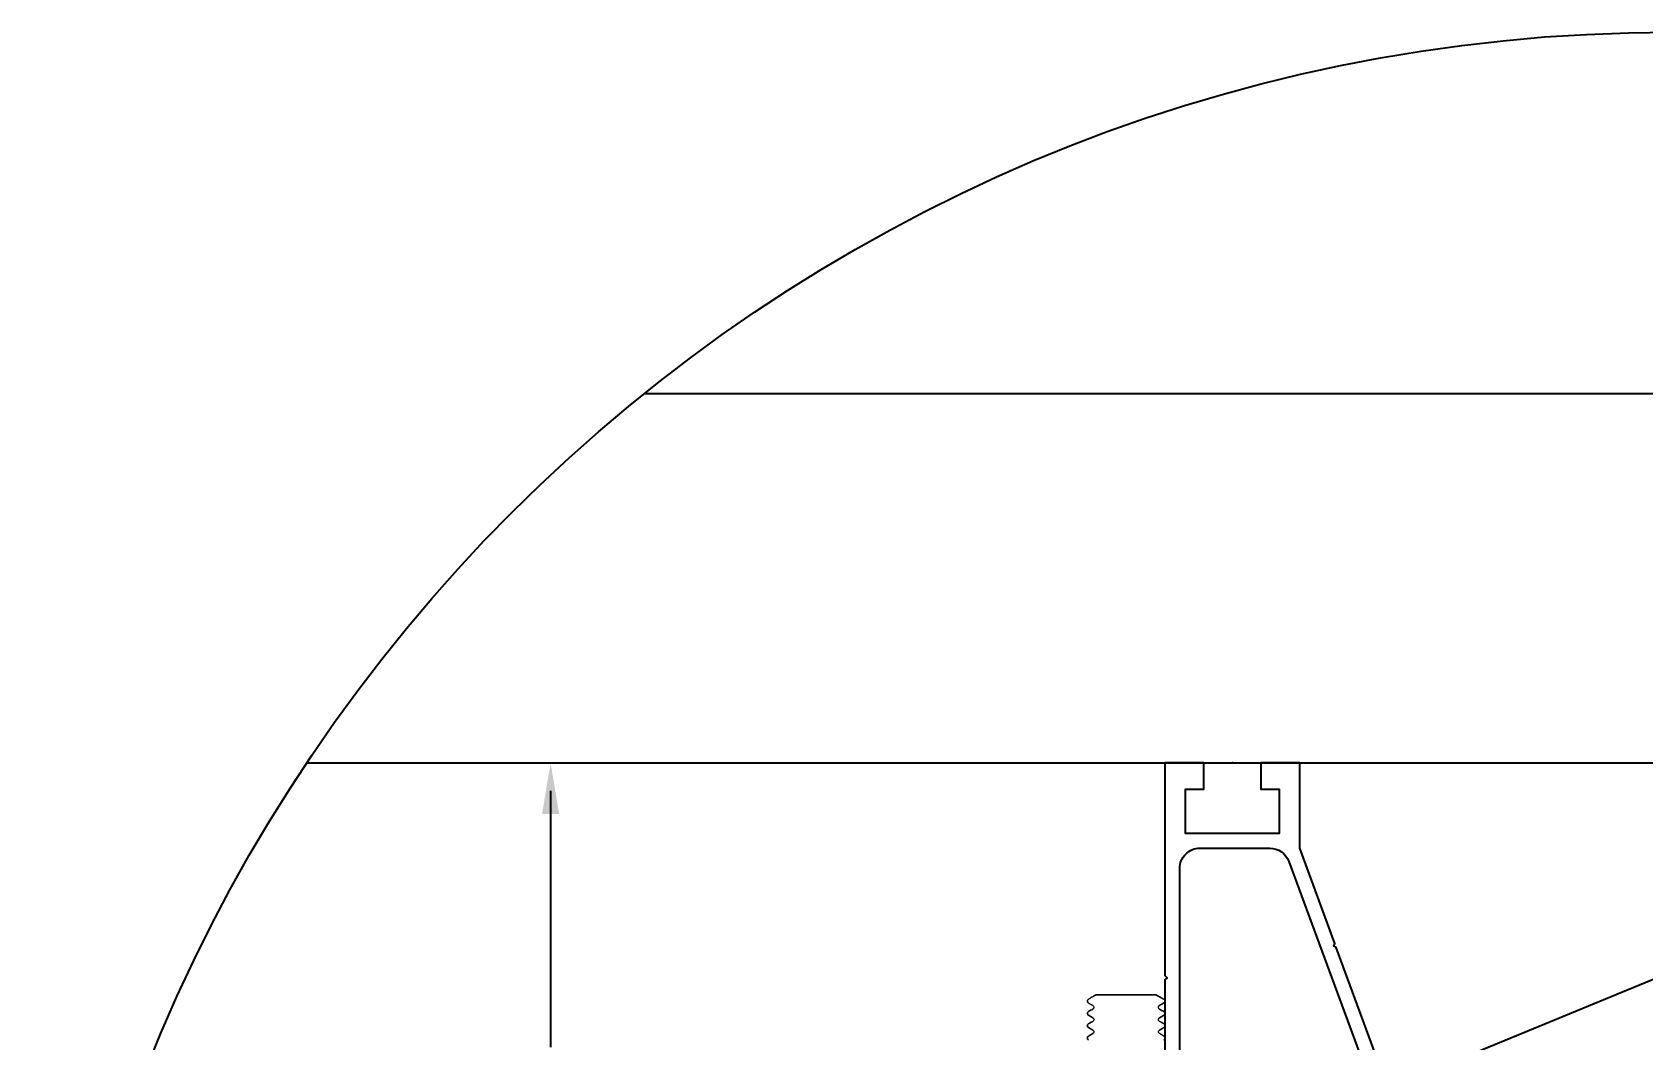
# Model space of a CAD drawing. Header units: inches. Extents: x -456 to 658, y -232 to 0.
# Drawn here: x -442.6 to -381.5, y -122.8 to -84.5 of the extents above; entities that cross this region are included whole.
import ezdxf
from ezdxf import colors
from ezdxf.entities.mleader import LeaderData, LeaderLine
from ezdxf.math import Vec2, Vec3

# ---------------------------------------------------------------- set-up
doc = ezdxf.new("R2010")
doc.units = ezdxf.units.IN
doc.header["$MEASUREMENT"] = 0
doc.layers.add('_Defpoints', color=7, linetype='Continuous', lineweight=25, plot=False)
doc.layers.add('IR_MOD', color=3, linetype='Continuous')
doc.styles.add('Tahoma', font='tahoma.ttf')

# ---------------------------------------------------------------- blocks, each defined once
blk = doc.blocks.new('*U21')
for points in [[(0.658, 2.05), (0.4685, 2.05), (0.4685, 1.92), (0.558, 1.92), (0.558, 1.705), (0.1, 1.705), (0.1, 1.92), (0.1895, 1.92), (0.1895, 2.05), (0, 2.05), (0, 1.0103), (0.01, 1.0002), (0, 0.9903), (0, 0.1975), (0.125, 0.1975), (0.125, 0.2875), (0.422, 0.2875), (0.422, -0.2875), (0.125, -0.2875), (0.125, -0.1975), (0, -0.1975), (0, -0.3475, 0.414214), (0.04, -0.3875), (0.9, -0.3875, 0.521733), (1.2285, 0.0834), (0.8367, 1.1477), (0.8238, 1.1536), (0.8297, 1.1665), (0.658, 1.633)], [(0.6054, 1.5675), (0.6054, 1.5675), (1.1609, 0.0586, -0.521839), (0.9, -0.3155), (0.594, -0.3155, -0.414139), (0.494, -0.2155), (0.494, 0.3675), (0.172, 0.3675, -0.414214), (0.072, 0.4675), (0.072, 1.533, -0.414214), (0.172, 1.633), (0.5115, 1.633, -0.314291)]]:
    blk.add_lwpolyline(points, format="xyb", close=True)
blk.add_point((0, 0))
at = {"layer": '_Defpoints'}
blk.add_point((0.329, 2.05), dxfattribs=at)
blk = doc.blocks.new('FM-FF2-001--KIT_SIDE')
at = {"color": 0, "linetype": 'Continuous', "lineweight": 0, "extrusion": (-1, 6.12323e-17, 0)}
for p, q in [((-0.1475, 3.59), (0.1475, 3.59)), ((0.1475, 3.59), (-0.1475, 3.59)), ((-0.1625, 3.4786), (-0.1845, 3.4913)), ((-0.1845, 3.4486), (-0.1625, 3.4613)), ((-0.1578, 3.5321), (-0.1578, 3.5321)), ((-0.1578, 3.5321), (-0.1578, 3.5321)), ((0.1578, 3.5321), (0.1578, 3.5321)), ((0.1578, 3.5321), (0.1578, 3.5321)), ((0.1625, 3.4786), (0.1845, 3.4913)), ((0.1845, 3.4486), (0.1625, 3.4613)), ((-0.1625, 3.4186), (-0.1845, 3.4313)), ((-0.1845, 3.3886), (-0.1625, 3.4013)), ((0.1625, 3.4186), (0.1845, 3.4313)), ((0.1845, 3.3886), (0.1625, 3.4013))]:
    blk.add_line(p, q, dxfattribs=at)
at = {"color": 0, "linetype": 'Continuous', "lineweight": 0, "extrusion": (0, 0, -1)}
for centre, major_axis, ratio, start_param, end_param in [((0.0246, 3.4306), (-0.2768, 0.1598), 0.000059, 0.714506, 0.828359), ((-0.0246, 3.4306), (0.2768, 0.1598), 0.000059, -0.828398, -0.714542), ((-0.3173, 3.432), (0.2805, 0.162), 0.000021, 0.98637, 1.077605), ((-0.2243, 3.4257), (-0.3773, -0.2179), 0.000027, -1.735079, -1.676337), ((-0.1961, 3.5267), (0.0385, 0.0044), 0.506664, -0.050002, 0.057695), ((0.1961, 3.5267), (-0.0385, 0.0044), 0.506664, -0.057695, 0.050002), ((0.3173, 3.432), (0.2805, -0.162), 0.000021, 2.063991, 2.155226), ((0.2243, 3.4257), (-0.3773, 0.2179), 0.000028, -1.465256, -1.406514), ((-0.0665, 3.3464), (-0.4409, -0.2545), 0.000016, -2.176542, -2.117136), ((-0.1723, 3.3957), (-0.441, -0.2546), 0.000019, -1.592836, -1.543035), ((-0.0272, 3.3091), (-0.4837, -0.2793), 0.000003, -2.023838, -1.973926), ((0.1723, 3.3957), (-0.441, 0.2546), 0.00002, -1.598558, -1.548757)]:
    blk.add_ellipse(centre, major_axis=major_axis, ratio=ratio, start_param=start_param, end_param=end_param, dxfattribs=at)
at = {"color": 0, "linetype": 'Continuous', "lineweight": 0}
for centre, major_axis, ratio, start_param, end_param in [((-0.3173, 3.432), (0.2805, 0.162), 0.000021, -1.077601, -0.986367), ((0.0665, 3.3464), (0.4409, -0.2545), 0.000016, -2.176542, -2.117136), ((0.3173, 3.432), (0.2805, -0.162), 0.000021, -2.155223, -2.063987), ((-0.0665, 3.3464), (0.4409, 0.2545), 0.000016, -1.02459, -0.965185), ((0.0272, 3.3091), (0.4837, -0.2793), 0.000003, -2.023838, -1.973926), ((-0.4568, 3.2313), (-0.9753, -0.5631), 0.000064, -1.877326, -1.853792), ((-0.0272, 3.3091), (0.4837, 0.2793), 0.000003, -1.167665, -1.117753), ((0.4568, 3.2313), (-0.9753, 0.5631), 0.000062, -1.287801, -1.264267)]:
    blk.add_ellipse(centre, major_axis=major_axis, ratio=ratio, start_param=start_param, end_param=end_param, dxfattribs=at)
for points, knots in [([(-0.1845, 3.5686), (-0.1854, 3.5681), (-0.1863, 3.5674), (-0.1869, 3.5667), (-0.1876, 3.566), (-0.188, 3.5652), (-0.1884, 3.5645), (-0.1891, 3.5631), (-0.1895, 3.5616), (-0.1895, 3.56)], [0, 0, 0, 0, 0.0001390061, 0.0001390061, 0.0001390061, 0.0002780121, 0.0002780121, 0.0002780121, 0.0005560243, 0.0005560243, 0.0005560243, 0.0005560243]), ([(-0.1895, 3.56), (-0.1895, 3.5584), (-0.1891, 3.5569), (-0.1884, 3.5554), (-0.188, 3.5547), (-0.1875, 3.5539), (-0.1869, 3.5532), (-0.1862, 3.5525), (-0.1854, 3.5518), (-0.1845, 3.5513)], [0.0005560243, 0.0005560243, 0.0005560243, 0.0005560243, 0.0008311844, 0.0008311844, 0.0008311844, 0.0009687644, 0.0009687644, 0.0009687644, 0.0011063445, 0.0011063445, 0.0011063445, 0.0011063445]), ([(-0.1845, 3.5513), (-0.186, 3.5522), (-0.1874, 3.5536), (-0.1882, 3.5551), (-0.1882, 3.5551), (-0.1883, 3.5552), (-0.1883, 3.5553)], [0, 0, 0, 0, 0.0002736115, 0.0002736115, 0.0002736115, 0.000287696, 0.000287696, 0.000287696, 0.000287696]), ([(-0.1475, 3.59), (-0.1475, 3.59), (-0.1491, 3.5891), (-0.1527, 3.587), (-0.1539, 3.5863), (-0.1553, 3.5855), (-0.1568, 3.5846), (-0.1624, 3.5814), (-0.1703, 3.5769), (-0.1811, 3.5706), (-0.1822, 3.57), (-0.1833, 3.5693), (-0.1845, 3.5686)], [0, 0, 0, 0, 0.3756361, 0.3756361, 0.3756361, 0.5, 0.5, 0.5, 0.9543206, 0.9543206, 0.9543206, 1, 1, 1, 1]), ([(-0.1475, 3.59), (-0.1475, 3.59), (-0.1507, 3.5882), (-0.157, 3.5845), (-0.1602, 3.5827), (-0.1641, 3.5804), (-0.1688, 3.5777), (-0.1733, 3.5751), (-0.1786, 3.5721), (-0.1845, 3.5686)], [0, 0, 0, 0, 0.5, 0.5, 0.5, 0.75, 0.75, 0.75, 1, 1, 1, 1]), ([(-0.1515, 3.5877), (-0.1507, 3.5882), (-0.15, 3.5886), (-0.1494, 3.5889), (-0.1482, 3.5896), (-0.1475, 3.59), (-0.1475, 3.59)], [0.6384736, 0.6384736, 0.6384736, 0.6384736, 0.75, 0.75, 0.75, 1, 1, 1, 1]), ([(0.1845, 3.5686), (0.1733, 3.5751), (0.1649, 3.58), (0.159, 3.5833), (0.1583, 3.5838), (0.1576, 3.5842), (0.1569, 3.5846), (0.1521, 3.5873), (0.1492, 3.589), (0.1481, 3.5897), (0.1477, 3.5899), (0.1475, 3.59), (0.1475, 3.59)], [0, 0, 0, 0, 0.445489, 0.445489, 0.445489, 0.5, 0.5, 0.5, 0.869172, 0.869172, 0.869172, 1, 1, 1, 1]), ([(0.1475, 3.59), (0.1475, 3.59), (0.1507, 3.5882), (0.157, 3.5845), (0.1601, 3.5827), (0.164, 3.5804), (0.1687, 3.5778), (0.1733, 3.5751), (0.1785, 3.5721), (0.1845, 3.5686)], [0, 0, 0, 0, 0.5, 0.5, 0.5, 0.75, 0.75, 0.75, 1, 1, 1, 1]), ([(0.1581, 3.5839), (0.1636, 3.5807), (0.1711, 3.5764), (0.1811, 3.5706), (0.1822, 3.57), (0.1833, 3.5693), (0.1845, 3.5686)], [0.5338477, 0.5338477, 0.5338477, 0.5338477, 0.9543212, 0.9543212, 0.9543212, 1, 1, 1, 1]), ([(0.1845, 3.5513), (0.1854, 3.5518), (0.1862, 3.5525), (0.1869, 3.5532), (0.1875, 3.554), (0.188, 3.5547), (0.1884, 3.5554), (0.1892, 3.5569), (0.1895, 3.5584), (0.1895, 3.56), (0.1895, 3.5616), (0.1891, 3.5631), (0.1884, 3.5645), (0.188, 3.5653), (0.1875, 3.566), (0.1869, 3.5667), (0.1862, 3.5674), (0.1854, 3.5681), (0.1845, 3.5686)], [0, 0, 0, 0, 0.000137565, 0.000137565, 0.000137565, 0.000275129, 0.000275129, 0.000275129, 0.000550258, 0.000550258, 0.000550258, 0.000825387, 0.000825387, 0.000825387, 0.000962952, 0.000962952, 0.000962952, 0.001100516, 0.001100516, 0.001100516, 0.001100516]), ([(0.1883, 3.5553), (0.1883, 3.5552), (0.1883, 3.5552), (0.1882, 3.5551), (0.1874, 3.5537), (0.186, 3.5522), (0.1845, 3.5513)], [0.0008130821, 0.0008130821, 0.0008130821, 0.0008130821, 0.0008275172, 0.0008275172, 0.0008275172, 0.0011033563, 0.0011033563, 0.0011033563, 0.0011033563]), ([(0.1884, 3.5645), (0.1888, 3.5638), (0.189, 3.5631), (0.1892, 3.5626), (0.1893, 3.562), (0.1895, 3.5613), (0.1895, 3.5602), (0.1895, 3.5602), (0.1895, 3.5601), (0.1895, 3.5601)], [0.0002815641, 0.0002815641, 0.0002815641, 0.0002815641, 0.0004137586, 0.0004137586, 0.0004137586, 0.0005516781, 0.0005516781, 0.0005516781, 0.0005549232, 0.0005549232, 0.0005549232, 0.0005549232]), ([(-0.1845, 3.5086), (-0.1854, 3.5081), (-0.1861, 3.5075), (-0.1868, 3.5068), (-0.1874, 3.5061), (-0.188, 3.5054), (-0.1883, 3.5046), (-0.1891, 3.5032), (-0.1895, 3.5016), (-0.1895, 3.5)], [0, 0, 0, 0, 0.000084438, 0.000084438, 0.000084438, 0.000168876, 0.000168876, 0.000168876, 0.000337752, 0.000337752, 0.000337752, 0.000337752]), ([(-0.1892, 3.4976), (-0.1892, 3.4977), (-0.1892, 3.4977), (-0.1893, 3.4978), (-0.1895, 3.499), (-0.1895, 3.4999), (-0.1895, 3.5)], [0.0002689755, 0.0002689755, 0.0002689755, 0.0002689755, 0.0002722131, 0.0002722131, 0.0002722131, 0.00036295081, 0.00036295081, 0.00036295081, 0.00036295081]), ([(-0.1895, 3.5), (-0.1895, 3.4983), (-0.1891, 3.4967), (-0.1883, 3.4952), (-0.1878, 3.4944), (-0.1873, 3.4937), (-0.1867, 3.493), (-0.1861, 3.4924), (-0.1853, 3.4918), (-0.1845, 3.4913)], [0.000337752, 0.000337752, 0.000337752, 0.000337752, 0.0005219358, 0.0005219358, 0.0005219358, 0.0006140276, 0.0006140276, 0.0006140276, 0.0007061195, 0.0007061195, 0.0007061195, 0.0007061195]), ([(-0.1884, 3.4954), (-0.1884, 3.4954), (-0.1884, 3.4953), (-0.1883, 3.4953), (-0.1882, 3.4949), (-0.1879, 3.4946), (-0.1877, 3.4942)], [0.00057955961, 0.00057955961, 0.00057955961, 0.00057955961, 0.00058192934, 0.00058192934, 0.00058192934, 0.00062909037, 0.00062909037, 0.00062909037, 0.00062909037]), ([(-0.1845, 3.4913), (-0.1859, 3.4921), (-0.1872, 3.4934), (-0.1881, 3.495), (-0.1882, 3.495), (-0.1882, 3.495), (-0.1882, 3.4951)], [0, 0, 0, 0, 0.0001814754, 0.0001814754, 0.0001814754, 0.0001858881, 0.0001858881, 0.0001858881, 0.0001858881]), ([(-0.1625, 3.5386), (-0.1617, 3.5382), (-0.161, 3.5376), (-0.1603, 3.5369), (-0.1597, 3.5362), (-0.1592, 3.5355), (-0.1588, 3.5348), (-0.1579, 3.5333), (-0.1575, 3.5317), (-0.1575, 3.53)], [0, 0, 0, 0, 0.0001090781, 0.0001090781, 0.0001090781, 0.0002181563, 0.0002181563, 0.0002181563, 0.0004363126, 0.0004363126, 0.0004363126, 0.0004363126]), ([(-0.1575, 3.53), (-0.1575, 3.5284), (-0.1579, 3.5269), (-0.1586, 3.5255), (-0.159, 3.5247), (-0.1595, 3.524), (-0.1601, 3.5232), (-0.1608, 3.5225), (-0.1616, 3.5218), (-0.1625, 3.5213)], [0.0004363126, 0.0004363126, 0.0004363126, 0.0004363126, 0.0006220391, 0.0006220391, 0.0006220391, 0.0007149023, 0.0007149023, 0.0007149023, 0.0008077656, 0.0008077656, 0.0008077656, 0.0008077656]), ([(-0.1586, 3.5255), (-0.1587, 3.5254), (-0.1587, 3.5253), (-0.1588, 3.5252), (-0.1596, 3.5237), (-0.1609, 3.5222), (-0.1625, 3.5213)], [0.0006104411, 0.0006104411, 0.0006104411, 0.0006104411, 0.0006220391, 0.0006220391, 0.0006220391, 0.0008077656, 0.0008077656, 0.0008077656, 0.0008077656]), ([(-0.1625, 3.4786), (-0.1613, 3.4779), (-0.1599, 3.4767), (-0.1589, 3.475), (-0.1584, 3.4742), (-0.1581, 3.4734), (-0.1579, 3.4725), (-0.1577, 3.4717), (-0.1575, 3.4708), (-0.1575, 3.47)], [0, 0, 0, 0, 0.0001668633, 0.0001668633, 0.0001668633, 0.0002502949, 0.0002502949, 0.0002502949, 0.0003337266, 0.0003337266, 0.0003337266, 0.0003337266]), ([(-0.1625, 3.4786), (-0.1617, 3.4782), (-0.161, 3.4776), (-0.1604, 3.477), (-0.1598, 3.4763), (-0.1593, 3.4757), (-0.1588, 3.4749), (-0.158, 3.4734), (-0.1575, 3.4717), (-0.1575, 3.47)], [0, 0, 0, 0, 0.0000834316, 0.0000834316, 0.0000834316, 0.0001668633, 0.0001668633, 0.0001668633, 0.0003337266, 0.0003337266, 0.0003337266, 0.0003337266]), ([(-0.1575, 3.47), (-0.1575, 3.4683), (-0.1579, 3.4667), (-0.1587, 3.4652), (-0.1592, 3.4645), (-0.1597, 3.4637), (-0.1603, 3.4631), (-0.161, 3.4624), (-0.1617, 3.4618), (-0.1625, 3.4613)], [0.0003337266, 0.0003337266, 0.0003337266, 0.0003337266, 0.0004835215, 0.0004835215, 0.0004835215, 0.000558419, 0.000558419, 0.000558419, 0.0006333165, 0.0006333165, 0.0006333165, 0.0006333165]), ([(0.1575, 3.53), (0.1575, 3.5306), (0.1576, 3.5314), (0.1579, 3.5325), (0.1582, 3.5336), (0.1585, 3.5344), (0.1589, 3.535), (0.1592, 3.5356), (0.1598, 3.5363), (0.1604, 3.537), (0.161, 3.5376), (0.1618, 3.5382), (0.1625, 3.5386)], [0.0003784929, 0.0003784929, 0.0003784929, 0.0003784929, 0.0004899004, 0.0004899004, 0.0004899004, 0.0006013079, 0.0006013079, 0.0006013079, 0.0007127155, 0.0007127155, 0.0007127155, 0.000824123, 0.000824123, 0.000824123, 0.000824123]), ([(0.1625, 3.5213), (0.1616, 3.5218), (0.1608, 3.5225), (0.1601, 3.5232), (0.1595, 3.524), (0.159, 3.5247), (0.1586, 3.5255), (0.1579, 3.5269), (0.1575, 3.5284), (0.1575, 3.53)], [0, 0, 0, 0, 0.0000946232, 0.0000946232, 0.0000946232, 0.0001892464, 0.0001892464, 0.0001892464, 0.0003784929, 0.0003784929, 0.0003784929, 0.0003784929]), ([(0.1575, 3.47), (0.1575, 3.4707), (0.1576, 3.4715), (0.1578, 3.4724), (0.1581, 3.4734), (0.1584, 3.4742), (0.1589, 3.475), (0.1598, 3.4766), (0.1612, 3.4779), (0.1625, 3.4786)], [0.0003021501, 0.0003021501, 0.0003021501, 0.0003021501, 0.0003864415, 0.0003864415, 0.0003864415, 0.0004707328, 0.0004707328, 0.0004707328, 0.0006393154, 0.0006393154, 0.0006393154, 0.0006393154]), ([(0.1575, 3.47), (0.1575, 3.4717), (0.158, 3.4734), (0.1588, 3.4749), (0.1593, 3.4757), (0.1598, 3.4763), (0.1604, 3.477), (0.161, 3.4776), (0.1617, 3.4782), (0.1625, 3.4786)], [0.0003021501, 0.0003021501, 0.0003021501, 0.0003021501, 0.0004707328, 0.0004707328, 0.0004707328, 0.0005550241, 0.0005550241, 0.0005550241, 0.0006393154, 0.0006393154, 0.0006393154, 0.0006393154]), ([(0.1625, 3.4613), (0.1617, 3.4618), (0.161, 3.4624), (0.1603, 3.4631), (0.1597, 3.4637), (0.1591, 3.4645), (0.1587, 3.4652), (0.1579, 3.4667), (0.1575, 3.4683), (0.1575, 3.47)], [0, 0, 0, 0, 0.0000755375, 0.0000755375, 0.0000755375, 0.0001510751, 0.0001510751, 0.0001510751, 0.0003021501, 0.0003021501, 0.0003021501, 0.0003021501]), ([(0.1625, 3.5213), (0.1609, 3.5222), (0.1596, 3.5237), (0.1587, 3.5252), (0.1587, 3.5253), (0.1587, 3.5254), (0.1586, 3.5255)], [0, 0, 0, 0, 0.0001892464, 0.0001892464, 0.0001892464, 0.0002010859, 0.0002010859, 0.0002010859, 0.0002010859]), ([(0.1625, 3.4613), (0.161, 3.4622), (0.1597, 3.4636), (0.1588, 3.4651), (0.1588, 3.4651), (0.1588, 3.4651), (0.1588, 3.4652)], [0, 0, 0, 0, 0.0001510751, 0.0001510751, 0.0001510751, 0.0001548534, 0.0001548534, 0.0001548534, 0.0001548534]), ([(0.1845, 3.4913), (0.1861, 3.4922), (0.1873, 3.4934), (0.1881, 3.4949), (0.189, 3.4964), (0.1894, 3.4979), (0.1895, 3.4996), (0.1896, 3.5013), (0.1892, 3.5029), (0.1884, 3.5045), (0.1881, 3.5052), (0.1875, 3.506), (0.1869, 3.5067), (0.1862, 3.5075), (0.1854, 3.5081), (0.1845, 3.5086)], [0, 0, 0, 0, 0.0001759166, 0.0001759166, 0.0001759166, 0.0003518332, 0.0003518332, 0.0003518332, 0.0005277498, 0.0005277498, 0.0005277498, 0.0006157081, 0.0006157081, 0.0006157081, 0.0007036664, 0.0007036664, 0.0007036664, 0.0007036664]), ([(0.1891, 3.4972), (0.1891, 3.4972), (0.1891, 3.4972), (0.1891, 3.4972), (0.1889, 3.4964), (0.1886, 3.4957), (0.1881, 3.4949), (0.1879, 3.4945), (0.1876, 3.4941), (0.1873, 3.4938)], [0.000435375, 0.000435375, 0.000435375, 0.000435375, 0.0004354744, 0.0004354744, 0.0004354744, 0.0005225693, 0.0005225693, 0.0005225693, 0.0005661241, 0.0005661241, 0.0005661241, 0.0005661241]), ([(0.188, 3.4948), (0.1882, 3.495), (0.1883, 3.4952), (0.1884, 3.4954), (0.1891, 3.4968), (0.1895, 3.4983), (0.1895, 3.4998)], [0.0001656309, 0.0001656309, 0.0001656309, 0.0001656309, 0.0001928556, 0.0001928556, 0.0001928556, 0.0003718959, 0.0003718959, 0.0003718959, 0.0003718959]), ([(0.1884, 3.5046), (0.1891, 3.5031), (0.1895, 3.5015), (0.1895, 3.4997), (0.1895, 3.4993), (0.1894, 3.4989), (0.1894, 3.4985)], [0.0001817515, 0.0001817515, 0.0001817515, 0.0001817515, 0.0003483795, 0.0003483795, 0.0003483795, 0.0003897641, 0.0003897641, 0.0003897641, 0.0003897641]), ([(-0.1845, 3.4486), (-0.1853, 3.4482), (-0.186, 3.4476), (-0.1867, 3.4469), (-0.1873, 3.4463), (-0.1878, 3.4456), (-0.1883, 3.4448), (-0.1891, 3.4433), (-0.1895, 3.4417), (-0.1895, 3.44)], [0, 0, 0, 0, 0.0000721476, 0.0000721476, 0.0000721476, 0.0001442953, 0.0001442953, 0.0001442953, 0.0002885905, 0.0002885905, 0.0002885905, 0.0002885905]), ([(-0.1845, 3.4313), (-0.1858, 3.432), (-0.1871, 3.4333), (-0.1879, 3.4345), (-0.1883, 3.4352), (-0.1887, 3.4359), (-0.1891, 3.4372), (-0.1895, 3.4384), (-0.1895, 3.4393), (-0.1895, 3.44)], [0, 0, 0, 0, 0.0001539329, 0.0001539329, 0.0001539329, 0.0002308993, 0.0002308993, 0.0002308993, 0.0003078657, 0.0003078657, 0.0003078657, 0.0003078657]), ([(-0.1895, 3.44), (-0.1895, 3.4382), (-0.1891, 3.4366), (-0.1882, 3.435), (-0.1873, 3.4335), (-0.1861, 3.4322), (-0.1845, 3.4313)], [0.0002885905, 0.0002885905, 0.0002885905, 0.0002885905, 0.000443936, 0.000443936, 0.000443936, 0.0005992815, 0.0005992815, 0.0005992815, 0.0005992815]), ([(-0.1845, 3.3886), (-0.1853, 3.3882), (-0.186, 3.3876), (-0.1866, 3.387), (-0.1872, 3.3864), (-0.1878, 3.3857), (-0.1882, 3.3849), (-0.1891, 3.3834), (-0.1895, 3.3817), (-0.1895, 3.38)], [0, 0, 0, 0, 0.0000675759, 0.0000675759, 0.0000675759, 0.0001351517, 0.0001351517, 0.0001351517, 0.0002703035, 0.0002703035, 0.0002703035, 0.0002703035]), ([(-0.1895, 3.38), (-0.1895, 3.3818), (-0.189, 3.3836), (-0.1881, 3.385), (-0.1873, 3.3865), (-0.186, 3.3878), (-0.1845, 3.3886)], [0.0002822308, 0.0002822308, 0.0002822308, 0.0002822308, 0.0004169641, 0.0004169641, 0.0004169641, 0.0005516974, 0.0005516974, 0.0005516974, 0.0005516974]), ([(-0.1625, 3.4186), (-0.1615, 3.418), (-0.16, 3.4169), (-0.1588, 3.4149), (-0.1581, 3.4136), (-0.1578, 3.4124), (-0.1577, 3.4115), (-0.1576, 3.4111), (-0.1575, 3.4105), (-0.1575, 3.41)], [0, 0, 0, 0, 0.0001488764, 0.0001488764, 0.0001488764, 0.0002481274, 0.0002481274, 0.0002481274, 0.0002977529, 0.0002977529, 0.0002977529, 0.0002977529]), ([(-0.1625, 3.4186), (-0.161, 3.4177), (-0.1598, 3.4165), (-0.1589, 3.415), (-0.158, 3.4134), (-0.1575, 3.4118), (-0.1575, 3.41)], [0, 0, 0, 0, 0.0001488764, 0.0001488764, 0.0001488764, 0.0002977529, 0.0002977529, 0.0002977529, 0.0002977529]), ([(-0.1575, 3.41), (-0.1575, 3.4082), (-0.158, 3.4066), (-0.1588, 3.4051), (-0.1593, 3.4043), (-0.1598, 3.4036), (-0.1604, 3.403), (-0.161, 3.4023), (-0.1618, 3.4018), (-0.1625, 3.4013)], [0.0002977529, 0.0002977529, 0.0002977529, 0.0002977529, 0.0004367624, 0.0004367624, 0.0004367624, 0.0005062672, 0.0005062672, 0.0005062672, 0.000575772, 0.000575772, 0.000575772, 0.000575772]), ([(0.1575, 3.41), (0.1575, 3.4105), (0.1576, 3.4111), (0.1577, 3.4115), (0.1578, 3.4124), (0.1581, 3.4136), (0.1588, 3.4149), (0.16, 3.4169), (0.1615, 3.418), (0.1625, 3.4186)], [0.00027705, 0.00027705, 0.00027705, 0.00027705, 0.0003265397, 0.0003265397, 0.0003265397, 0.0004255191, 0.0004255191, 0.0004255191, 0.0005739881, 0.0005739881, 0.0005739881, 0.0005739881]), ([(0.1575, 3.41), (0.1575, 3.4118), (0.158, 3.4134), (0.1589, 3.415), (0.1598, 3.4165), (0.161, 3.4177), (0.1625, 3.4186)], [0.00027705, 0.00027705, 0.00027705, 0.00027705, 0.0004255191, 0.0004255191, 0.0004255191, 0.0005739881, 0.0005739881, 0.0005739881, 0.0005739881]), ([(0.1625, 3.4013), (0.161, 3.4022), (0.1597, 3.4035), (0.1589, 3.405), (0.158, 3.4064), (0.1575, 3.4081), (0.1575, 3.41)], [0, 0, 0, 0, 0.000138525, 0.000138525, 0.000138525, 0.00027705, 0.00027705, 0.00027705, 0.00027705]), ([(0.1845, 3.4313), (0.186, 3.4322), (0.1872, 3.4334), (0.1881, 3.4349), (0.189, 3.4363), (0.1894, 3.4379), (0.1895, 3.4396), (0.1896, 3.4414), (0.1892, 3.4431), (0.1883, 3.4446), (0.1879, 3.4454), (0.1874, 3.4462), (0.1867, 3.4469), (0.1861, 3.4476), (0.1853, 3.4482), (0.1845, 3.4486)], [0, 0, 0, 0, 0.0001506357, 0.0001506357, 0.0001506357, 0.0003012714, 0.0003012714, 0.0003012714, 0.0004519072, 0.0004519072, 0.0004519072, 0.000527225, 0.000527225, 0.000527225, 0.0006025429, 0.0006025429, 0.0006025429, 0.0006025429]), ([(0.189, 3.437), (0.1894, 3.438), (0.1895, 3.439), (0.1895, 3.4401), (0.1895, 3.4418), (0.1891, 3.4433), (0.1882, 3.4448), (0.1878, 3.4456), (0.1873, 3.4463), (0.1867, 3.4469), (0.186, 3.4476), (0.1853, 3.4482), (0.1845, 3.4486)], [0.0002228735, 0.0002228735, 0.0002228735, 0.0002228735, 0.0003245869, 0.0003245869, 0.0003245869, 0.0004868804, 0.0004868804, 0.0004868804, 0.0005680271, 0.0005680271, 0.0005680271, 0.0006491738, 0.0006491738, 0.0006491738, 0.0006491738]), ([(0.1845, 3.3713), (0.186, 3.3722), (0.1872, 3.3734), (0.1881, 3.3749), (0.189, 3.3764), (0.1895, 3.378), (0.1895, 3.3797), (0.1895, 3.3806), (0.1894, 3.3815), (0.1892, 3.3823), (0.189, 3.3832), (0.1887, 3.384), (0.1883, 3.3848), (0.1878, 3.3856), (0.1873, 3.3863), (0.1866, 3.387), (0.186, 3.3876), (0.1853, 3.3882), (0.1845, 3.3886)], [0, 0, 0, 0, 0.0001395233, 0.0001395233, 0.0001395233, 0.0002790466, 0.0002790466, 0.0002790466, 0.0003488082, 0.0003488082, 0.0003488082, 0.0004185699, 0.0004185699, 0.0004185699, 0.0004883315, 0.0004883315, 0.0004883315, 0.0005580932, 0.0005580932, 0.0005580932, 0.0005580932]), ([(0.1892, 3.3776), (0.1894, 3.3784), (0.1895, 3.3792), (0.1895, 3.38), (0.1895, 3.3818), (0.1891, 3.3834), (0.1882, 3.3849), (0.1878, 3.3857), (0.1873, 3.3864), (0.1866, 3.387), (0.186, 3.3876), (0.1853, 3.3882), (0.1845, 3.3886)], [0.0002216449, 0.0002216449, 0.0002216449, 0.0002216449, 0.0002927027, 0.0002927027, 0.0002927027, 0.0004390541, 0.0004390541, 0.0004390541, 0.0005122297, 0.0005122297, 0.0005122297, 0.0005854054, 0.0005854054, 0.0005854054, 0.0005854054]), ([(0.188, 3.4347), (0.188, 3.4347), (0.1879, 3.4346), (0.1879, 3.4345), (0.1875, 3.434), (0.1871, 3.4334), (0.1866, 3.4329)], [0.0004387944, 0.0004387944, 0.0004387944, 0.0004387944, 0.00044580489, 0.00044580489, 0.00044580489, 0.00050960249, 0.00050960249, 0.00050960249, 0.00050960249]), ([(0.1879, 3.4346), (0.188, 3.4348), (0.1882, 3.435), (0.1883, 3.4352), (0.1883, 3.4353), (0.1883, 3.4353), (0.1883, 3.4353)], [0.00013802419, 0.00013802419, 0.00013802419, 0.00013802419, 0.00016229346, 0.00016229346, 0.00016229346, 0.00016462798, 0.00016462798, 0.00016462798, 0.00016462798]), ([(-0.1895, 3.38), (-0.1895, 3.3782), (-0.1891, 3.3765), (-0.1882, 3.375), (-0.1873, 3.3734), (-0.186, 3.3722), (-0.1845, 3.3713)], [0.0002703035, 0.0002703035, 0.0002703035, 0.0002703035, 0.0004118572, 0.0004118572, 0.0004118572, 0.0005534109, 0.0005534109, 0.0005534109, 0.0005534109])]:
    blk.add_open_spline(points, degree=3, knots=knots, dxfattribs=at)
for points in [[(-0.1895, 3.56), (-0.1895, 3.5611), (-0.1893, 3.5619), (-0.1892, 3.5624)], [(-0.189, 3.5631), (-0.1889, 3.5635), (-0.1887, 3.564), (-0.1884, 3.5645)], [(-0.1884, 3.5554), (-0.1887, 3.5559), (-0.1889, 3.5564), (-0.189, 3.557)], [(-0.1879, 3.5655), (-0.1876, 3.5659), (-0.1873, 3.5663), (-0.1869, 3.5667)], [(-0.1845, 3.5513), (-0.1776, 3.5473), (-0.1703, 3.5431), (-0.1625, 3.5386)], [(0.1496, 3.5888), (0.1502, 3.5885), (0.1508, 3.5881), (0.1515, 3.5877)], [(0.1845, 3.5513), (0.1776, 3.5473), (0.1703, 3.5431), (0.1625, 3.5386)], [(0.1891, 3.5571), (0.1889, 3.5565), (0.1887, 3.556), (0.1884, 3.5555)], [(-0.1895, 3.5), (-0.1895, 3.5018), (-0.1891, 3.5033), (-0.1883, 3.5047)], [(-0.1876, 3.5059), (-0.1873, 3.5062), (-0.1871, 3.5065), (-0.1868, 3.5068)], [(-0.1625, 3.5213), (-0.1697, 3.5172), (-0.177, 3.513), (-0.1845, 3.5086)], [(-0.1575, 3.53), (-0.1575, 3.529), (-0.1577, 3.5281), (-0.1579, 3.5272)], [(0.1579, 3.5272), (0.1577, 3.5281), (0.1575, 3.529), (0.1575, 3.53)], [(0.1583, 3.4662), (0.1578, 3.4674), (0.1575, 3.4686), (0.1575, 3.47)], [(0.1625, 3.5213), (0.1697, 3.5172), (0.177, 3.513), (0.1845, 3.5086)], [(0.1869, 3.5067), (0.1872, 3.5064), (0.1874, 3.5061), (0.1877, 3.5057)], [(0.1892, 3.5026), (0.189, 3.5032), (0.1888, 3.5037), (0.1885, 3.5043)], [(-0.1895, 3.44), (-0.1895, 3.4418), (-0.189, 3.4434), (-0.1882, 3.4449)], [(0.1883, 3.4447), (0.1889, 3.4437), (0.1892, 3.4426), (0.1894, 3.4414)], [(-0.1881, 3.3749), (-0.1893, 3.3769), (-0.1895, 3.3787), (-0.1895, 3.38)]]:
    blk.add_open_spline(points, degree=3, dxfattribs=at)

msp = doc.modelspace()

# ---------------------------------------------------------------- linework, layer by layer
msp.add_line((-422.94258, -113.3387), (-422.94258, -123.07517))
msp.add_circle((-380.40764, -146.76), 62.22086)
msp.add_solid([(-423.26665, -114.21783), (-422.61851, -114.21783), (-422.94258, -112.27343)])
at = {"layer": 'IR_MOD'}
for points in [[(-341.41382, -98.27374), (-419.40145, -98.27374)], [(-432.19674, -112.27343), (-328.61853, -112.27343)]]:
    msp.add_lwpolyline(points, dxfattribs=at)

# ---------------------------------------------------------------- block references
at = {"xscale": 7.777607268479954, "yscale": 7.777607268479954, "zscale": 7.777607268479954}
for name, p in [('*U21', (-399.61205, -128.21752)), ('FM-FF2-001--KIT_SIDE', (-401.08628, -149.01551))]:
    msp.add_blockref(name, p, dxfattribs=at)

# ---------------------------------------------------------------- leaders
ml = msp.add_multileader_mtext('Standard')
ml.set_content('RAIL', color=256, style='Tahoma')
ml.set_leader_properties()
ml.build(insert=Vec2(0, 0))
ml.multileader.update_dxf_attribs({"dogleg_length": 0.36, "arrow_head_size": 2.67355, "scale": 4})
ctx = ml.context
ctx.base_point, ctx.scale, ctx.char_height, ctx.arrow_head_size, ctx.landing_gap_size, ctx.plane_origin = Vec3(-306.37777, -96.01465), 4, 2.673552, 2.67355, 3.84992, Vec3(-364.87679, -132.40798)
notes = []
notes.append((ctx, [(0, (1, 1, 0), (-321.77743, -96.01465), (1, 0), 15.39966, [(0, [(-391.10086, -124.63099)], 0, [])])]))
ctx.mtext.insert, ctx.mtext.flow_direction = Vec3(-302.52786, -94.67788), 5
for ctx, leaders in notes:
    for number, flags, end, landing, length, lines in leaders:
        leader = LeaderData()
        leader.index, (leader.has_last_leader_line, leader.has_dogleg_vector, leader.attachment_direction) = number, flags
        leader.last_leader_point, leader.dogleg_vector, leader.dogleg_length = Vec3(end), Vec3(landing), length
        for number, points, colour, breaks in lines:
            line = LeaderLine()
            line.index, line.vertices, line.color, line.breaks = number, Vec3.list(points), colors.encode_raw_color(colour), breaks
            leader.lines.append(line)
        ctx.leaders.append(leader)

doc.saveas('drawing.dxf')
